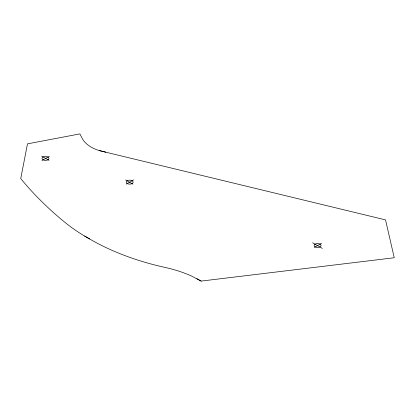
<?xml version="1.0" encoding="UTF-8"?>
<svg xmlns="http://www.w3.org/2000/svg" width="415" height="415" viewBox="0 0 415 415"><rect width="100%" height="100%" fill="white"/><g stroke="black" fill="none" stroke-linecap="round" stroke-linejoin="round"><path stroke-width="0.62" d="M314.295 247.444L321.604 243.226M126.295 184.099L133.604 179.882M41.993 160.553L49.302 156.331M99.522 150.671L385.53 219.883L394.25 257.751L201.057 281.095L191.683 276.12A101.11 58.375 0 0 0 165.372 267.493L161.321 266.596A214.524 123.857 0 0 1 89.604 238.952L82.912 235.046A199.994 115.463 0 0 1 64.87 222.29L61.259 219.333A509.355 294.074 0 0 1 23.427 181.827L20.75 178.554L27.478 143.855L79.851 133.905L82.362 138.657A35.27 20.366 0 0 0 97.945 150.173L105.809 152.191M196.876 278.683L201.192 281.074M312.609 242.78L322.356 248.409M125.621 179.928L132.93 184.146M41.723 156.149L49.032 160.372M84.572 236.042L89.604 238.952M48.467 159.396L47.917 159.806A3.445 1.992 0 0 1 43.757 160.123L43.046 159.806A3.445 1.992 0 0 1 43.046 156.995L43.757 156.678A3.445 1.992 0 0 1 47.917 156.995L48.467 157.404A3.445 1.992 0 0 1 48.467 159.396M127.255 180.733L126.71 181.142A3.445 1.992 0 0 0 126.71 183.129L127.255 183.544A3.445 1.992 0 0 0 131.415 183.861L132.131 183.544A3.445 1.992 0 0 0 132.131 180.733L131.415 180.416A3.445 1.992 0 0 0 127.255 180.733M315.151 244.108L314.606 244.523A3.445 1.992 0 0 0 315.151 246.925A3.445 1.992 0 0 0 319.311 247.241L320.027 246.925A3.445 1.992 0 0 0 320.027 244.108A3.445 1.992 0 0 0 315.151 244.108"/></g></svg>
